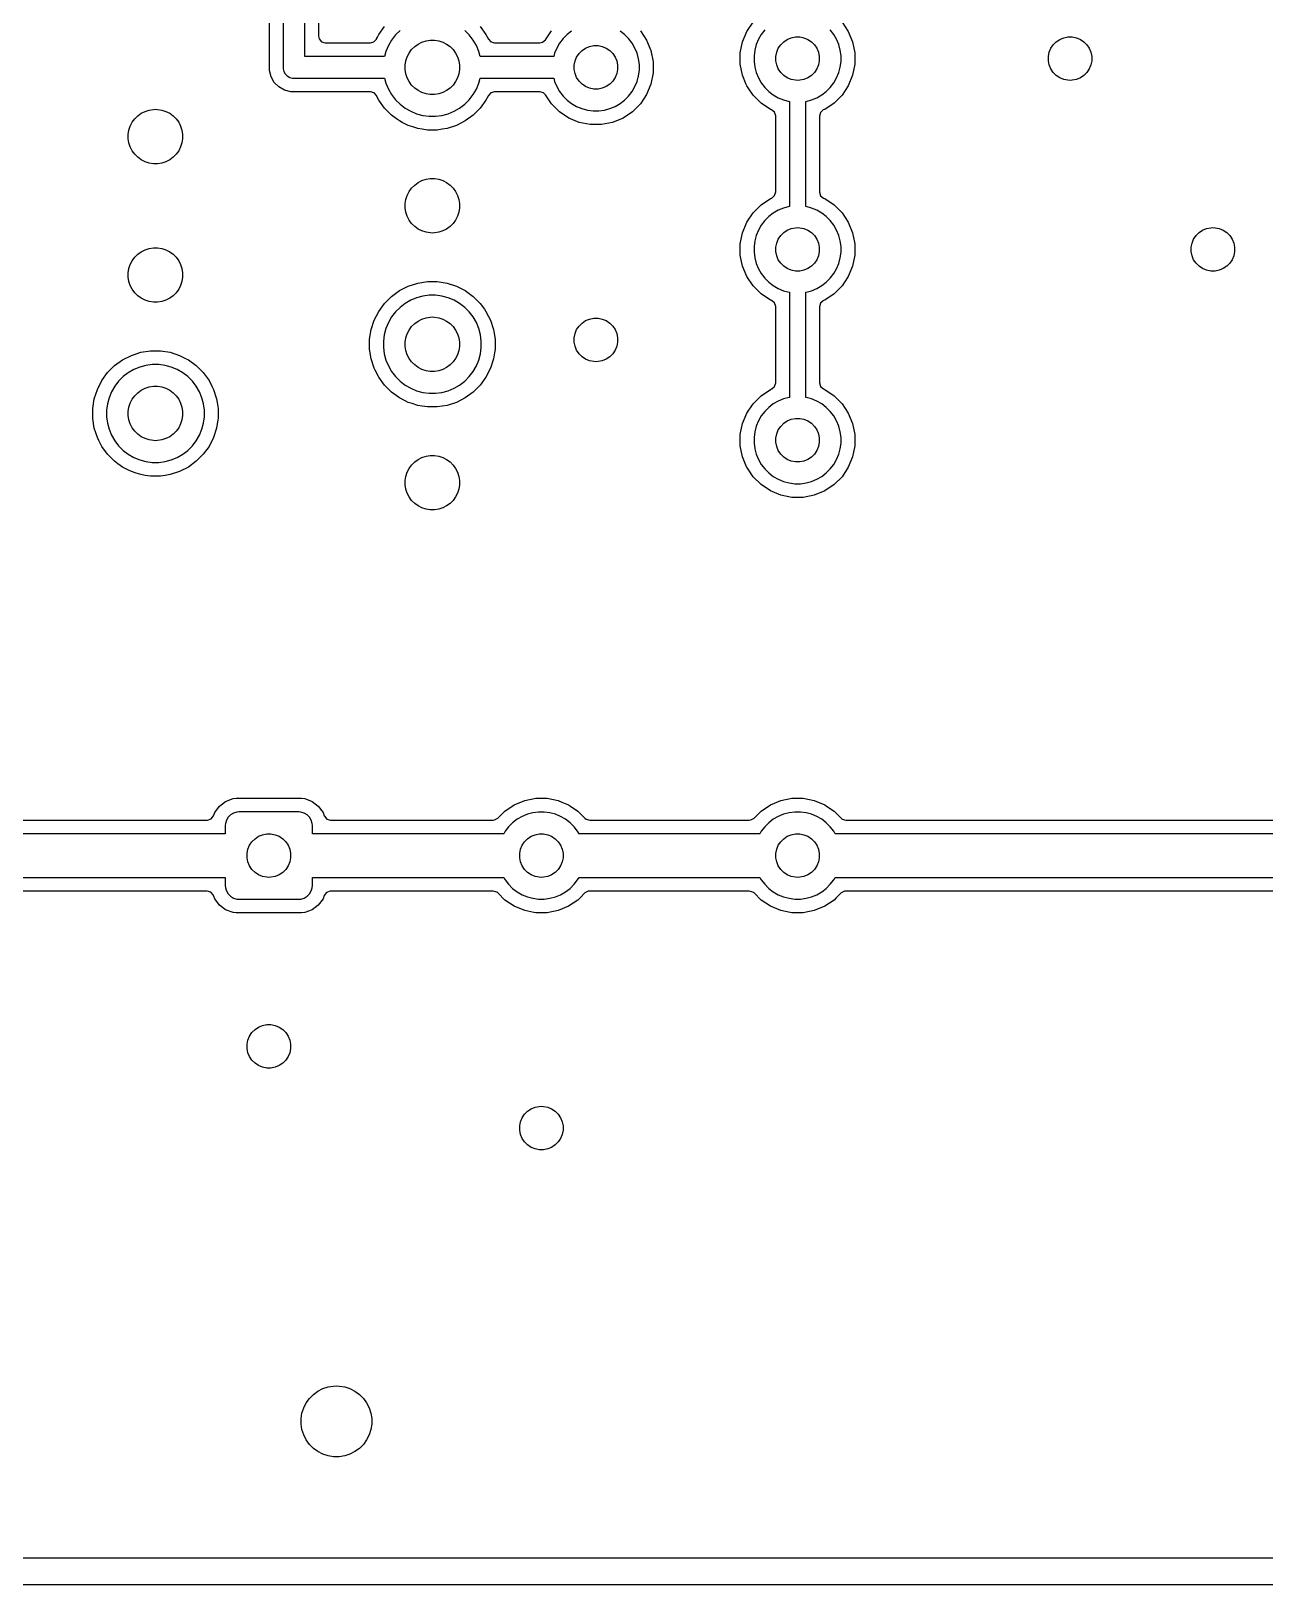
# Model space of a CAD drawing. Header units: millimetres. Extents: x 0 to 90, y 0 to 72.
# Drawn here: x 22.64 to 45.28, y 0 to 28.5 of the extents above; entities that cross this region are included whole.
import ezdxf

# ---------------------------------------------------------------- set-up
doc = ezdxf.new("R2010")
doc.units = ezdxf.units.MM
doc.layers.add('ABLATE', color=1, linetype='CONTINUOUS')

msp = doc.modelspace()

# ---------------------------------------------------------------- linework, layer by layer
at = {"layer": 'ABLATE'}
for points in [[(88, 0), (2, 0), (1.8571, 0.0025), (1.5743, 0.0432), (1.3002, 0.1237), (1.0403, 0.2424), (0.7999, 0.3969), (0.584, 0.584), (0.3969, 0.7999), (0.2424, 1.0403), (0.1237, 1.3002), (0.0432, 1.5743), (0.0025, 1.8571), (0, 2), (0, 70)], [(0.5, 68.626), (0.5, 1.2416), (0.5152, 1.1821), (0.566, 1.089), (0.5756, 1.0741), (0.7103, 0.8942), (0.7219, 0.8808), (0.8808, 0.7219), (0.8942, 0.7103), (1.0741, 0.5756), (1.089, 0.566), (1.1821, 0.5152), (1.2416, 0.5), (88.7584, 0.5)], [(29.4066, 28.5167), (29.3233, 28.4334), (29.2517, 28.34), (29.1928, 28.2381), (29.1478, 28.1293), (29.1238, 28.04), (27.66, 28.04), (27.66, 31.65)], [(27.9105, 31.7093), (27.9105, 28.4145), (27.9217, 28.363), (27.9675, 28.3102), (28.0345, 28.2905), (28.8623, 28.2905), (28.9248, 28.3074), (28.9728, 28.3582), (28.9752, 28.363), (28.9908, 28.3935), (29.016, 28.443), (29.1224, 28.5895)], [(27.26, 31.45), (27.26, 27.84), (27.2617, 27.8139), (27.2752, 27.7635), (27.3013, 27.7182), (27.3382, 27.6813), (27.3835, 27.6552), (27.4339, 27.6417), (27.46, 27.64), (29.1238, 27.64), (29.1478, 27.5507), (29.1928, 27.4419), (29.2517, 27.34), (29.3233, 27.2466), (29.4066, 27.1633), (29.5, 27.0917), (29.6019, 27.0328), (29.7107, 26.9878), (29.8244, 26.9573), (29.9411, 26.9419), (30.0589, 26.9419), (30.1756, 26.9573), (30.2893, 26.9878), (30.3981, 27.0328), (30.5, 27.0917), (30.5934, 27.1633), (30.6767, 27.2466), (30.7483, 27.34), (30.8072, 27.4419), (30.8522, 27.5507), (30.8762, 27.64), (32.2271, 27.64), (32.2425, 27.5828), (32.2825, 27.4862), (32.3348, 27.3955), (32.3985, 27.3125), (32.4725, 27.2385), (32.5555, 27.1748), (32.6462, 27.1225), (32.7428, 27.0825), (32.8439, 27.0554), (32.9477, 27.0417), (33.0523, 27.0417), (33.1561, 27.0554), (33.2572, 27.0825), (33.3538, 27.1225), (33.4445, 27.1748), (33.5275, 27.2385), (33.6015, 27.3125), (33.6652, 27.3955), (33.7175, 27.4862), (33.7575, 27.5828), (33.7846, 27.6839), (33.7983, 27.7877), (33.7983, 27.8923), (33.7846, 27.9961), (33.7575, 28.0972), (33.7175, 28.1938), (33.6652, 28.2845), (33.6015, 28.3675), (33.5275, 28.4415), (33.4445, 28.5052)], [(33.816, 28.5097), (33.9309, 28.3376), (34.0101, 28.1464), (34.0505, 27.9435), (34.0505, 27.7365), (34.0101, 27.5336), (33.9309, 27.3424), (33.816, 27.1703), (33.6697, 27.024), (33.4976, 26.9091), (33.3064, 26.8299), (33.1035, 26.7895), (33.1035, 26.7895), (32.8965, 26.7895), (32.8965, 26.7895), (32.8965, 26.7895), (32.6936, 26.8299), (32.5024, 26.9091), (32.3303, 27.024), (32.3303, 27.024), (32.184, 27.1703), (32.0744, 27.3344), (32.0383, 27.3698), (31.9713, 27.3895), (31.1377, 27.3895), (31.0752, 27.3726), (31.0272, 27.3218), (30.984, 27.237), (30.8776, 27.0905), (30.7495, 26.9624), (30.603, 26.856), (30.4416, 26.7738), (30.2694, 26.7178), (30.1773, 26.7032), (30.0906, 26.6895), (29.9095, 26.6895), (29.9094, 26.6895), (29.8134, 26.7047), (29.7306, 26.7178), (29.6445, 26.7458), (29.5584, 26.7738), (29.5584, 26.7738), (29.4483, 26.8299), (29.397, 26.856), (29.3412, 26.8965), (29.2505, 26.9624), (29.2505, 26.9624), (29.1224, 27.0905), (29.1224, 27.0905), (29.016, 27.237), (28.9954, 27.2775), (28.9728, 27.3218), (28.9294, 27.3698), (28.8623, 27.3895), (27.4007, 27.3895), (27.2861, 27.4202), (27.1834, 27.4795), (27.0995, 27.5634), (27.0402, 27.6661), (27.0095, 27.7807), (27.0095, 27.8993), (27.0095, 31.0755)], [(32.5555, 28.5052), (32.4725, 28.4415), (32.3985, 28.3675), (32.3348, 28.2845), (32.2825, 28.1938), (32.2425, 28.0972), (32.2271, 28.04), (30.8762, 28.04), (30.8522, 28.1293), (30.8072, 28.2381), (30.7483, 28.34), (30.6767, 28.4334), (30.5934, 28.5167)], [(30.8776, 28.5895), (30.984, 28.443), (30.984, 28.443), (30.984, 28.443), (31.0272, 28.3582), (31.0706, 28.3102), (31.1377, 28.2905), (31.9713, 28.2905), (32.0208, 28.3008), (32.0744, 28.3456), (32.184, 28.5097)], [(37.516, 28.6697), (37.6309, 28.4976), (37.7101, 28.3064), (37.7505, 28.1035), (37.7505, 27.8965), (37.7101, 27.6936), (37.6309, 27.5024), (37.516, 27.3303), (37.3697, 27.184), (37.1976, 27.0691), (37.177, 27.0605), (37.173, 27.0588), (37.1202, 27.013), (37.1005, 26.946), (37.1005, 25.554), (37.1006, 25.5496), (37.1226, 25.4833), (37.177, 25.4395), (37.1976, 25.4309), (37.1976, 25.4309), (37.1976, 25.4309), (37.3697, 25.316), (37.516, 25.1697), (37.516, 25.1697), (37.6309, 24.9976), (37.7101, 24.8064), (37.7505, 24.6035), (37.7505, 24.3965), (37.7101, 24.1936), (37.6309, 24.0024), (37.516, 23.8303), (37.3697, 23.684), (37.1976, 23.5691), (37.177, 23.5605), (37.173, 23.5588), (37.1202, 23.513), (37.1005, 23.446), (37.1005, 22.054), (37.1006, 22.0496), (37.1226, 21.9833), (37.177, 21.9395), (37.1976, 21.9309), (37.1976, 21.9309), (37.1976, 21.9309), (37.3697, 21.816), (37.516, 21.6697), (37.516, 21.6697), (37.6309, 21.4976), (37.7101, 21.3064), (37.7505, 21.1035), (37.7505, 20.8965), (37.7101, 20.6936), (37.6309, 20.5024), (37.516, 20.3303), (37.3697, 20.184), (37.1976, 20.0691), (37.0064, 19.9899), (36.8035, 19.9495), (36.8035, 19.9495), (36.5965, 19.9495), (36.5965, 19.9495), (36.5965, 19.9495), (36.3936, 19.9899), (36.2024, 20.0691), (36.0303, 20.184), (36.0303, 20.184), (35.884, 20.3303), (35.7931, 20.4664), (35.7691, 20.5024), (35.7662, 20.5093), (35.6899, 20.6936), (35.6899, 20.6936), (35.6495, 20.8965), (35.6495, 21.1035), (35.6899, 21.3064), (35.6899, 21.3064), (35.7691, 21.4976), (35.884, 21.6697), (36.0303, 21.816), (36.2024, 21.9309), (36.2024, 21.9309), (36.223, 21.9395), (36.227, 21.9412), (36.2798, 21.987), (36.2995, 22.054), (36.2995, 23.446), (36.2994, 23.4504), (36.2774, 23.5167), (36.223, 23.5605), (36.2024, 23.5691), (36.0303, 23.684), (36.0303, 23.684), (35.884, 23.8303), (35.7691, 24.0024), (35.6899, 24.1936), (35.6899, 24.1936), (35.6495, 24.3965), (35.6495, 24.6035), (35.6899, 24.8064), (35.6899, 24.8064), (35.7691, 24.9976), (35.884, 25.1697), (36.0303, 25.316), (36.2024, 25.4309), (36.2024, 25.4309), (36.223, 25.4395), (36.227, 25.4412), (36.2798, 25.487), (36.2995, 25.554), (36.2995, 26.946), (36.2994, 26.9504), (36.2774, 27.0167), (36.223, 27.0605), (36.2024, 27.0691), (36.0303, 27.184), (36.0303, 27.184), (35.884, 27.3303), (35.8053, 27.4482), (35.7691, 27.5024), (35.7587, 27.5275), (35.6899, 27.6936), (35.6899, 27.6936), (35.6495, 27.8965), (35.6495, 28.1035), (35.6899, 28.3064), (35.6899, 28.3064), (35.7691, 28.4976), (35.884, 28.6697)], [(36.0985, 28.5275), (36.0348, 28.4445), (35.9825, 28.3538), (35.9425, 28.2572), (35.9154, 28.1561), (35.9017, 28.0523), (35.9017, 27.9477), (35.9154, 27.8439), (35.9425, 27.7428), (35.9825, 27.6462), (36.0348, 27.5555), (36.0985, 27.4725), (36.1725, 27.3985), (36.2555, 27.3348), (36.3462, 27.2825), (36.4428, 27.2425), (36.5439, 27.2154), (36.55, 27.2146), (36.55, 25.2854), (36.5439, 25.2846), (36.4428, 25.2575), (36.3462, 25.2175), (36.2555, 25.1652), (36.1725, 25.1015), (36.0985, 25.0275), (36.0348, 24.9445), (35.9825, 24.8538), (35.9425, 24.7572), (35.9154, 24.6561), (35.9017, 24.5523), (35.9017, 24.4477), (35.9154, 24.3439), (35.9425, 24.2428), (35.9825, 24.1462), (36.0348, 24.0555), (36.0985, 23.9725), (36.1725, 23.8985), (36.2555, 23.8348), (36.3462, 23.7825), (36.4428, 23.7425), (36.5439, 23.7154), (36.55, 23.7146), (36.55, 21.7854), (36.5439, 21.7846), (36.4428, 21.7575), (36.3462, 21.7175), (36.2555, 21.6652), (36.1725, 21.6015), (36.0985, 21.5275), (36.0348, 21.4445), (35.9825, 21.3538), (35.9425, 21.2572), (35.9154, 21.1561), (35.9017, 21.0523), (35.9017, 20.9477), (35.9154, 20.8439), (35.9425, 20.7428), (35.9825, 20.6462), (36.0348, 20.5555), (36.0985, 20.4725), (36.1725, 20.3985), (36.2555, 20.3348), (36.3462, 20.2825), (36.4428, 20.2425), (36.5439, 20.2154), (36.6477, 20.2017), (36.7523, 20.2017), (36.8561, 20.2154), (36.9572, 20.2425), (37.0538, 20.2825), (37.1445, 20.3348), (37.2275, 20.3985), (37.3015, 20.4725), (37.3652, 20.5555), (37.4175, 20.6462), (37.4575, 20.7428), (37.4846, 20.8439), (37.4983, 20.9477), (37.4983, 21.0523), (37.4846, 21.1561), (37.4575, 21.2572), (37.4175, 21.3538), (37.3652, 21.4445), (37.3015, 21.5275), (37.2275, 21.6015), (37.1445, 21.6652), (37.0538, 21.7175), (36.9572, 21.7575), (36.8561, 21.7846), (36.85, 21.7854), (36.85, 23.7146), (36.8561, 23.7154), (36.9572, 23.7425), (37.0538, 23.7825), (37.1445, 23.8348), (37.2275, 23.8985), (37.3015, 23.9725), (37.3652, 24.0555), (37.4175, 24.1462), (37.4575, 24.2428), (37.4846, 24.3439), (37.4983, 24.4477), (37.4983, 24.5523), (37.4846, 24.6561), (37.4575, 24.7572), (37.4175, 24.8538), (37.3652, 24.9445), (37.3015, 25.0275), (37.2275, 25.1015), (37.1445, 25.1652), (37.0538, 25.2175), (36.9572, 25.2575), (36.8561, 25.2846), (36.85, 25.2854), (36.85, 27.2146), (36.8561, 27.2154), (36.9572, 27.2425), (37.0538, 27.2825), (37.1445, 27.3348), (37.2275, 27.3985), (37.3015, 27.4725), (37.3652, 27.5555), (37.4175, 27.6462), (37.4575, 27.7428), (37.4846, 27.8439), (37.4983, 27.9477), (37.4983, 28.0523), (37.4846, 28.1561), (37.4575, 28.2572), (37.4175, 28.3538), (37.3652, 28.4445), (37.3015, 28.5275)], [(18.3745, 14.0305), (25.8672, 14.0305), (25.8761, 14.0308), (25.9415, 14.0552), (25.9834, 14.1112), (26.0062, 14.1723), (26.0062, 14.1723), (26.0925, 14.2875), (26.0925, 14.2875), (26.2077, 14.3738), (26.2077, 14.3738), (26.3425, 14.4241), (26.4021, 14.4305), (26.4021, 14.4305), (27.5979, 14.4305), (27.5979, 14.4305), (27.5979, 14.4305), (27.5979, 14.4305), (27.6575, 14.4241), (27.6575, 14.4241), (27.7923, 14.3738), (27.7923, 14.3738), (27.9075, 14.2875), (27.9075, 14.2875), (27.9938, 14.1723), (27.9938, 14.1723), (28.0166, 14.1112), (28.02, 14.103), (28.0658, 14.0502), (28.1328, 14.0305), (31.1135, 14.0305), (31.1399, 14.0333), (31.2012, 14.0668), (31.3303, 14.196), (31.3303, 14.196), (31.5024, 14.3109), (31.6936, 14.3901), (31.6936, 14.3901), (31.8965, 14.4305), (31.8965, 14.4305), (32.1035, 14.4305), (32.1035, 14.4305), (32.3064, 14.3901), (32.3064, 14.3901), (32.3735, 14.3623), (32.4976, 14.3109), (32.5326, 14.2875), (32.6697, 14.196), (32.7988, 14.0668), (32.8195, 14.0502), (32.8865, 14.0305), (35.8135, 14.0305), (35.8399, 14.0333), (35.9012, 14.0668), (36.0303, 14.196), (36.0303, 14.196), (36.2024, 14.3109), (36.3936, 14.3901), (36.3936, 14.3901), (36.5965, 14.4305), (36.5965, 14.4305), (36.8035, 14.4305), (36.8035, 14.4305), (37.0064, 14.3901), (37.0064, 14.3901), (37.1976, 14.3109), (37.2326, 14.2875), (37.3697, 14.196), (37.4988, 14.0668), (37.5195, 14.0502), (37.5865, 14.0305), (52.0641, 14.0305)], [(52, 13.78), (37.3908, 13.78), (37.3652, 13.8245), (37.3015, 13.9075), (37.2275, 13.9815), (37.1445, 14.0452), (37.0538, 14.0975), (36.9572, 14.1375), (36.8561, 14.1646), (36.7523, 14.1783), (36.6477, 14.1783), (36.5439, 14.1646), (36.4428, 14.1375), (36.3462, 14.0975), (36.2555, 14.0452), (36.1725, 13.9815), (36.0985, 13.9075), (36.0348, 13.8245), (36.0092, 13.78), (32.6908, 13.78), (32.6652, 13.8245), (32.6015, 13.9075), (32.5275, 13.9815), (32.4445, 14.0452), (32.3538, 14.0975), (32.2572, 14.1375), (32.1561, 14.1646), (32.0523, 14.1783), (31.9477, 14.1783), (31.8439, 14.1646), (31.7428, 14.1375), (31.6462, 14.0975), (31.5555, 14.0452), (31.4725, 13.9815), (31.3985, 13.9075), (31.3348, 13.8245), (31.3092, 13.78), (27.8, 13.78), (27.8, 13.93), (27.7969, 13.9691), (27.7794, 14.0293), (27.7475, 14.0832), (27.7032, 14.1275), (27.6493, 14.1594), (27.5891, 14.1769), (27.55, 14.18), (26.45, 14.18), (26.4109, 14.1769), (26.3507, 14.1594), (26.2968, 14.1275), (26.2525, 14.0832), (26.2206, 14.0293), (26.2031, 13.9691), (26.2, 13.93), (26.2, 13.78), (18, 13.78)], [(18, 12.98), (26.2, 12.98), (26.2, 12.83), (26.2031, 12.7909), (26.2206, 12.7307), (26.2525, 12.6768), (26.2968, 12.6325), (26.3507, 12.6006), (26.4109, 12.5831), (26.45, 12.58), (27.55, 12.58), (27.5891, 12.5831), (27.6493, 12.6006), (27.7032, 12.6325), (27.7475, 12.6768), (27.7794, 12.7307), (27.7969, 12.7909), (27.8, 12.83), (27.8, 12.98), (31.3092, 12.98), (31.3348, 12.9355), (31.3985, 12.8525), (31.4725, 12.7785), (31.5555, 12.7148), (31.6462, 12.6625), (31.7428, 12.6225), (31.8439, 12.5954), (31.9477, 12.5817), (32.0523, 12.5817), (32.1561, 12.5954), (32.2572, 12.6225), (32.3538, 12.6625), (32.4445, 12.7148), (32.5275, 12.7785), (32.6015, 12.8525), (32.6652, 12.9355), (32.6908, 12.98), (36.0092, 12.98), (36.0348, 12.9355), (36.0985, 12.8525), (36.1725, 12.7785), (36.2555, 12.7148), (36.3462, 12.6625), (36.4428, 12.6225), (36.5439, 12.5954), (36.6477, 12.5817), (36.7523, 12.5817), (36.8561, 12.5954), (36.9572, 12.6225), (37.0538, 12.6625), (37.1445, 12.7148), (37.2275, 12.7785), (37.3015, 12.8525), (37.3652, 12.9355), (37.3908, 12.98), (51.6, 12.98)], [(51.2255, 12.7295), (37.5865, 12.7295), (37.5601, 12.7267), (37.4988, 12.6932), (37.4111, 12.6055), (37.3697, 12.564), (37.1976, 12.4491), (37.0064, 12.3699), (36.8035, 12.3295), (36.8035, 12.3295), (36.5965, 12.3295), (36.5965, 12.3295), (36.5965, 12.3295), (36.5643, 12.3359), (36.3936, 12.3699), (36.2024, 12.4491), (36.0303, 12.564), (36.0303, 12.564), (35.9012, 12.6932), (35.8805, 12.7098), (35.8135, 12.7295), (32.8865, 12.7295), (32.8601, 12.7267), (32.7988, 12.6932), (32.7111, 12.6055), (32.6697, 12.564), (32.4976, 12.4491), (32.3064, 12.3699), (32.1035, 12.3295), (32.1035, 12.3295), (31.8965, 12.3295), (31.8965, 12.3295), (31.8965, 12.3295), (31.8643, 12.3359), (31.6936, 12.3699), (31.5024, 12.4491), (31.3303, 12.564), (31.3303, 12.564), (31.2012, 12.6932), (31.1805, 12.7098), (31.1135, 12.7295), (28.1328, 12.7295), (28.1239, 12.7292), (28.0585, 12.7048), (28.0166, 12.6488), (27.9938, 12.5877), (27.9075, 12.4725), (27.7923, 12.3862), (27.6575, 12.3359), (27.5979, 12.3295), (26.4021, 12.3295), (26.3494, 12.3352), (26.3425, 12.3359), (26.3425, 12.3359), (26.2077, 12.3862), (26.2077, 12.3862), (26.0925, 12.4725), (26.0925, 12.4725), (26.0062, 12.5877), (26.0062, 12.5877), (25.9834, 12.6488), (25.98, 12.657), (25.9342, 12.7098), (25.8672, 12.7295), (18.3745, 12.7295)]]:
    msp.add_lwpolyline(points, dxfattribs=at)
for points in [[(30.0392, 28.3385), (30.1167, 28.3262), (30.1913, 28.3019), (30.2612, 28.2663), (30.3247, 28.2202), (30.3802, 28.1647), (30.4263, 28.1012), (30.4619, 28.0313), (30.4862, 27.9567), (30.4985, 27.8792), (30.4985, 27.8008), (30.4862, 27.7233), (30.4619, 27.6487), (30.4263, 27.5788), (30.3802, 27.5153), (30.3247, 27.4598), (30.2612, 27.4137), (30.1913, 27.3781), (30.1167, 27.3538), (30.0392, 27.3415), (30, 27.34), (29.9608, 27.3415), (29.8833, 27.3538), (29.8087, 27.3781), (29.7388, 27.4137), (29.6753, 27.4598), (29.6198, 27.5153), (29.5737, 27.5788), (29.5381, 27.6487), (29.5138, 27.7233), (29.5015, 27.8008), (29.5015, 27.8792), (29.5138, 27.9567), (29.5381, 28.0313), (29.5737, 28.1012), (29.6198, 28.1647), (29.6753, 28.2202), (29.7388, 28.2663), (29.8087, 28.3019), (29.8833, 28.3262), (29.9608, 28.3385), (30, 28.34)], [(33.0392, 28.2381), (33.1161, 28.2228), (33.1886, 28.1928), (33.2538, 28.1492), (33.3092, 28.0938), (33.3528, 28.0286), (33.3828, 27.9561), (33.3981, 27.8792), (33.3981, 27.8008), (33.3828, 27.7239), (33.3528, 27.6514), (33.3092, 27.5862), (33.2538, 27.5308), (33.1886, 27.4872), (33.1161, 27.4572), (33.0392, 27.4419), (33, 27.44), (32.9608, 27.4419), (32.8839, 27.4572), (32.8114, 27.4872), (32.7462, 27.5308), (32.6908, 27.5862), (32.6472, 27.6514), (32.6172, 27.7239), (32.6019, 27.8008), (32.6019, 27.8792), (32.6172, 27.9561), (32.6472, 28.0286), (32.6908, 28.0938), (32.7462, 28.1492), (32.8114, 28.1928), (32.8839, 28.2228), (32.9608, 28.2381), (33, 28.24)], [(36.7392, 28.3981), (36.8161, 28.3828), (36.8886, 28.3528), (36.9538, 28.3092), (37.0092, 28.2538), (37.0528, 28.1886), (37.0828, 28.1161), (37.0981, 28.0392), (37.0981, 27.9608), (37.0828, 27.8839), (37.0528, 27.8114), (37.0092, 27.7462), (36.9538, 27.6908), (36.8886, 27.6472), (36.8161, 27.6172), (36.7392, 27.6019), (36.7, 27.6), (36.6608, 27.6019), (36.5839, 27.6172), (36.5114, 27.6472), (36.4462, 27.6908), (36.3908, 27.7462), (36.3472, 27.8114), (36.3172, 27.8839), (36.3019, 27.9608), (36.3019, 28.0392), (36.3172, 28.1161), (36.3472, 28.1886), (36.3908, 28.2538), (36.4462, 28.3092), (36.5114, 28.3528), (36.5839, 28.3828), (36.6608, 28.3981), (36.7, 28.4)], [(41.7392, 28.3981), (41.8161, 28.3828), (41.8886, 28.3528), (41.9538, 28.3092), (42.0092, 28.2538), (42.0528, 28.1886), (42.0828, 28.1161), (42.0981, 28.0392), (42.0981, 27.9608), (42.0828, 27.8839), (42.0528, 27.8114), (42.0092, 27.7462), (41.9538, 27.6908), (41.8886, 27.6472), (41.8161, 27.6172), (41.7392, 27.6019), (41.7, 27.6), (41.6608, 27.6019), (41.5839, 27.6172), (41.5114, 27.6472), (41.4462, 27.6908), (41.3908, 27.7462), (41.3472, 27.8114), (41.3172, 27.8839), (41.3019, 27.9608), (41.3019, 28.0392), (41.3172, 28.1161), (41.3472, 28.1886), (41.3908, 28.2538), (41.4462, 28.3092), (41.5114, 28.3528), (41.5839, 28.3828), (41.6608, 28.3981), (41.7, 28.4)], [(24.9592, 27.0685), (25.0367, 27.0562), (25.1113, 27.0319), (25.1812, 26.9963), (25.2447, 26.9502), (25.3002, 26.8947), (25.3463, 26.8312), (25.3819, 26.7613), (25.4062, 26.6867), (25.4185, 26.6092), (25.4185, 26.5308), (25.4062, 26.4533), (25.3819, 26.3787), (25.3463, 26.3088), (25.3002, 26.2453), (25.2447, 26.1898), (25.1812, 26.1437), (25.1113, 26.1081), (25.0367, 26.0838), (24.9592, 26.0715), (24.92, 26.07), (24.8808, 26.0715), (24.8033, 26.0838), (24.7287, 26.1081), (24.6588, 26.1437), (24.5953, 26.1898), (24.5398, 26.2453), (24.4937, 26.3088), (24.4581, 26.3787), (24.4338, 26.4533), (24.4215, 26.5308), (24.4215, 26.6092), (24.4338, 26.6867), (24.4581, 26.7613), (24.4937, 26.8312), (24.5398, 26.8947), (24.5953, 26.9502), (24.6588, 26.9963), (24.7287, 27.0319), (24.8033, 27.0562), (24.8808, 27.0685), (24.92, 27.07)], [(30.0392, 25.7985), (30.1167, 25.7862), (30.1913, 25.7619), (30.2612, 25.7263), (30.3247, 25.6802), (30.3802, 25.6247), (30.4263, 25.5612), (30.4619, 25.4913), (30.4862, 25.4167), (30.4985, 25.3392), (30.4985, 25.2608), (30.4862, 25.1833), (30.4619, 25.1087), (30.4263, 25.0388), (30.3802, 24.9753), (30.3247, 24.9198), (30.2612, 24.8737), (30.1913, 24.8381), (30.1167, 24.8138), (30.0392, 24.8015), (30, 24.8), (29.9608, 24.8015), (29.8833, 24.8138), (29.8087, 24.8381), (29.7388, 24.8737), (29.6753, 24.9198), (29.6198, 24.9753), (29.5737, 25.0388), (29.5381, 25.1087), (29.5138, 25.1833), (29.5015, 25.2608), (29.5015, 25.3392), (29.5138, 25.4167), (29.5381, 25.4913), (29.5737, 25.5612), (29.6198, 25.6247), (29.6753, 25.6802), (29.7388, 25.7263), (29.8087, 25.7619), (29.8833, 25.7862), (29.9608, 25.7985), (30, 25.8)], [(36.7392, 24.8981), (36.8161, 24.8828), (36.8886, 24.8528), (36.9538, 24.8092), (37.0092, 24.7538), (37.0528, 24.6886), (37.0828, 24.6161), (37.0981, 24.5392), (37.0981, 24.4608), (37.0828, 24.3839), (37.0528, 24.3114), (37.0092, 24.2462), (36.9538, 24.1908), (36.8886, 24.1472), (36.8161, 24.1172), (36.7392, 24.1019), (36.7, 24.1), (36.6608, 24.1019), (36.5839, 24.1172), (36.5114, 24.1472), (36.4462, 24.1908), (36.3908, 24.2462), (36.3472, 24.3114), (36.3172, 24.3839), (36.3019, 24.4608), (36.3019, 24.5392), (36.3172, 24.6161), (36.3472, 24.6886), (36.3908, 24.7538), (36.4462, 24.8092), (36.5114, 24.8528), (36.5839, 24.8828), (36.6608, 24.8981), (36.7, 24.9)], [(44.3592, 24.8981), (44.4361, 24.8828), (44.5086, 24.8528), (44.5738, 24.8092), (44.6292, 24.7538), (44.6728, 24.6886), (44.7028, 24.6161), (44.7181, 24.5392), (44.7181, 24.4608), (44.7028, 24.3839), (44.6728, 24.3114), (44.6292, 24.2462), (44.5738, 24.1908), (44.5086, 24.1472), (44.4361, 24.1172), (44.3592, 24.1019), (44.32, 24.1), (44.2808, 24.1019), (44.2039, 24.1172), (44.1314, 24.1472), (44.0662, 24.1908), (44.0108, 24.2462), (43.9672, 24.3114), (43.9372, 24.3839), (43.9219, 24.4608), (43.9219, 24.5392), (43.9372, 24.6161), (43.9672, 24.6886), (44.0108, 24.7538), (44.0662, 24.8092), (44.1314, 24.8528), (44.2039, 24.8828), (44.2808, 24.8981), (44.32, 24.9)], [(24.9592, 24.5285), (25.0367, 24.5162), (25.1113, 24.4919), (25.1812, 24.4563), (25.2447, 24.4102), (25.3002, 24.3547), (25.3463, 24.2912), (25.3819, 24.2213), (25.4062, 24.1467), (25.4185, 24.0692), (25.4185, 23.9908), (25.4062, 23.9133), (25.3819, 23.8387), (25.3463, 23.7688), (25.3002, 23.7053), (25.2447, 23.6498), (25.1812, 23.6037), (25.1113, 23.5681), (25.0367, 23.5438), (24.9592, 23.5315), (24.92, 23.53), (24.8808, 23.5315), (24.8033, 23.5438), (24.7287, 23.5681), (24.6588, 23.6037), (24.5953, 23.6498), (24.5398, 23.7053), (24.4937, 23.7688), (24.4581, 23.8387), (24.4338, 23.9133), (24.4215, 23.9908), (24.4215, 24.0692), (24.4338, 24.1467), (24.4581, 24.2213), (24.4937, 24.2912), (24.5398, 24.3547), (24.5953, 24.4102), (24.6588, 24.4563), (24.7287, 24.4919), (24.8033, 24.5162), (24.8808, 24.5285), (24.92, 24.53)], [(30.2694, 23.8822), (30.4416, 23.8262), (30.4416, 23.8262), (30.5513, 23.7703), (30.603, 23.744), (30.603, 23.744), (30.603, 23.744), (30.7495, 23.6376), (30.7495, 23.6376), (30.8776, 23.5095), (30.8776, 23.5095), (30.9549, 23.403), (30.984, 23.363), (31.0313, 23.2702), (31.0662, 23.2016), (31.0662, 23.2016), (31.1222, 23.0294), (31.1274, 22.9965), (31.1505, 22.8506), (31.1505, 22.6694), (31.1399, 22.6024), (31.1222, 22.4906), (31.0662, 22.3184), (30.984, 22.157), (30.8776, 22.0105), (30.7495, 21.8824), (30.603, 21.776), (30.4416, 21.6938), (30.2694, 21.6378), (30.1804, 21.6237), (30.0906, 21.6095), (29.9095, 21.6095), (29.9094, 21.6095), (29.8134, 21.6247), (29.7306, 21.6378), (29.6291, 21.6708), (29.5584, 21.6938), (29.5584, 21.6938), (29.5025, 21.7223), (29.397, 21.776), (29.3783, 21.7896), (29.2505, 21.8824), (29.2505, 21.8824), (29.1224, 22.0105), (29.1224, 22.0105), (29.016, 22.157), (29.0109, 22.167), (28.9513, 22.284), (28.9338, 22.3184), (28.9338, 22.3184), (28.8778, 22.4906), (28.8495, 22.6694), (28.8495, 22.8506), (28.8778, 23.0294), (28.9338, 23.2016), (28.9338, 23.2016), (29.016, 23.363), (29.1224, 23.5095), (29.1224, 23.5095), (29.2505, 23.6376), (29.2505, 23.6376), (29.397, 23.744), (29.5584, 23.8262), (29.5584, 23.8262), (29.7306, 23.8822), (29.9094, 23.9105), (29.9095, 23.9105), (30.0905, 23.9105), (30.0906, 23.9105)], [(29.8244, 23.6427), (29.7107, 23.6122), (29.6019, 23.5672), (29.5, 23.5083), (29.4066, 23.4367), (29.3233, 23.3534), (29.2517, 23.26), (29.1928, 23.1581), (29.1478, 23.0493), (29.1173, 22.9356), (29.1019, 22.8189), (29.1019, 22.7011), (29.1173, 22.5844), (29.1478, 22.4707), (29.1928, 22.3619), (29.2517, 22.26), (29.3233, 22.1666), (29.4066, 22.0833), (29.5, 22.0117), (29.6019, 21.9528), (29.7107, 21.9078), (29.8244, 21.8773), (29.9411, 21.8619), (30.0589, 21.8619), (30.1756, 21.8773), (30.2893, 21.9078), (30.3981, 21.9528), (30.5, 22.0117), (30.5934, 22.0833), (30.6767, 22.1666), (30.7483, 22.26), (30.8072, 22.3619), (30.8522, 22.4707), (30.8827, 22.5844), (30.8981, 22.7011), (30.8981, 22.8189), (30.8827, 22.9356), (30.8522, 23.0493), (30.8072, 23.1581), (30.7483, 23.26), (30.6767, 23.3534), (30.5934, 23.4367), (30.5, 23.5083), (30.3981, 23.5672), (30.2893, 23.6122), (30.1756, 23.6427), (30.0589, 23.6581), (29.9411, 23.6581)], [(30.0392, 23.2585), (30.1167, 23.2462), (30.1913, 23.2219), (30.2612, 23.1863), (30.3247, 23.1402), (30.3802, 23.0847), (30.4263, 23.0212), (30.4619, 22.9513), (30.4862, 22.8767), (30.4985, 22.7992), (30.4985, 22.7208), (30.4862, 22.6433), (30.4619, 22.5687), (30.4263, 22.4988), (30.3802, 22.4353), (30.3247, 22.3798), (30.2612, 22.3337), (30.1913, 22.2981), (30.1167, 22.2738), (30.0392, 22.2615), (30, 22.26), (29.9608, 22.2615), (29.8833, 22.2738), (29.8087, 22.2981), (29.7388, 22.3337), (29.6753, 22.3798), (29.6198, 22.4353), (29.5737, 22.4988), (29.5381, 22.5687), (29.5138, 22.6433), (29.5015, 22.7208), (29.5015, 22.7992), (29.5138, 22.8767), (29.5381, 22.9513), (29.5737, 23.0212), (29.6198, 23.0847), (29.6753, 23.1402), (29.7388, 23.1863), (29.8087, 23.2219), (29.8833, 23.2462), (29.9608, 23.2585), (30, 23.26)], [(33.0392, 23.2381), (33.1161, 23.2228), (33.1886, 23.1928), (33.2538, 23.1492), (33.3092, 23.0938), (33.3528, 23.0286), (33.3828, 22.9561), (33.3981, 22.8792), (33.3981, 22.8008), (33.3828, 22.7239), (33.3528, 22.6514), (33.3092, 22.5862), (33.2538, 22.5308), (33.1886, 22.4872), (33.1161, 22.4572), (33.0392, 22.4419), (33, 22.44), (32.9608, 22.4419), (32.8839, 22.4572), (32.8114, 22.4872), (32.7462, 22.5308), (32.6908, 22.5862), (32.6472, 22.6514), (32.6172, 22.7239), (32.6019, 22.8008), (32.6019, 22.8792), (32.6172, 22.9561), (32.6472, 23.0286), (32.6908, 23.0938), (32.7462, 23.1492), (32.8114, 23.1928), (32.8839, 23.2228), (32.9608, 23.2381), (33, 23.24)], [(25.1894, 22.6122), (25.3616, 22.5562), (25.3616, 22.5562), (25.4713, 22.5003), (25.523, 22.474), (25.523, 22.474), (25.523, 22.474), (25.6695, 22.3676), (25.6695, 22.3676), (25.7976, 22.2395), (25.7976, 22.2395), (25.8119, 22.2198), (25.904, 22.093), (25.9552, 21.9926), (25.9862, 21.9316), (25.9862, 21.9316), (26.0422, 21.7594), (26.0526, 21.6938), (26.0705, 21.5806), (26.0705, 21.3994), (26.0665, 21.3745), (26.0422, 21.2206), (25.9862, 21.0484), (25.904, 20.887), (25.7976, 20.7405), (25.6695, 20.6124), (25.523, 20.506), (25.3616, 20.4238), (25.1894, 20.3678), (25.0973, 20.3532), (25.0106, 20.3395), (24.8295, 20.3395), (24.8294, 20.3395), (24.7334, 20.3547), (24.6506, 20.3678), (24.5645, 20.3958), (24.4784, 20.4238), (24.4784, 20.4238), (24.4225, 20.4523), (24.317, 20.506), (24.2314, 20.5682), (24.1705, 20.6124), (24.1705, 20.6124), (24.0424, 20.7405), (24.0424, 20.7405), (23.936, 20.887), (23.9311, 20.8965), (23.8816, 20.9938), (23.8538, 21.0484), (23.8538, 21.0484), (23.7978, 21.2206), (23.7695, 21.3994), (23.7695, 21.5806), (23.7978, 21.7594), (23.8538, 21.9316), (23.8538, 21.9316), (23.936, 22.093), (24.0424, 22.2395), (24.0424, 22.2395), (24.1705, 22.3676), (24.1705, 22.3676), (24.317, 22.474), (24.4784, 22.5562), (24.4784, 22.5562), (24.6506, 22.6122), (24.8294, 22.6405), (24.8295, 22.6405), (25.0105, 22.6405), (25.0106, 22.6405)], [(24.7444, 22.3727), (24.6307, 22.3422), (24.5219, 22.2972), (24.42, 22.2383), (24.3266, 22.1667), (24.2433, 22.0834), (24.1717, 21.99), (24.1128, 21.8881), (24.0678, 21.7793), (24.0373, 21.6656), (24.0219, 21.5489), (24.0219, 21.4311), (24.0373, 21.3144), (24.0678, 21.2007), (24.1128, 21.0919), (24.1717, 20.99), (24.2433, 20.8966), (24.3266, 20.8133), (24.42, 20.7417), (24.5219, 20.6828), (24.6307, 20.6378), (24.7444, 20.6073), (24.8611, 20.5919), (24.9789, 20.5919), (25.0956, 20.6073), (25.2093, 20.6378), (25.3181, 20.6828), (25.42, 20.7417), (25.5134, 20.8133), (25.5967, 20.8966), (25.6683, 20.99), (25.7272, 21.0919), (25.7722, 21.2007), (25.8027, 21.3144), (25.8181, 21.4311), (25.8181, 21.5489), (25.8027, 21.6656), (25.7722, 21.7793), (25.7272, 21.8881), (25.6683, 21.99), (25.5967, 22.0834), (25.5134, 22.1667), (25.42, 22.2383), (25.3181, 22.2972), (25.2093, 22.3422), (25.0956, 22.3727), (24.9789, 22.3881), (24.8611, 22.3881)], [(24.9592, 21.9885), (25.0367, 21.9762), (25.1113, 21.9519), (25.1812, 21.9163), (25.2447, 21.8702), (25.3002, 21.8147), (25.3463, 21.7512), (25.3819, 21.6813), (25.4062, 21.6067), (25.4185, 21.5292), (25.4185, 21.4508), (25.4062, 21.3733), (25.3819, 21.2987), (25.3463, 21.2288), (25.3002, 21.1653), (25.2447, 21.1098), (25.1812, 21.0637), (25.1113, 21.0281), (25.0367, 21.0038), (24.9592, 20.9915), (24.92, 20.99), (24.8808, 20.9915), (24.8033, 21.0038), (24.7287, 21.0281), (24.6588, 21.0637), (24.5953, 21.1098), (24.5398, 21.1653), (24.4937, 21.2288), (24.4581, 21.2987), (24.4338, 21.3733), (24.4215, 21.4508), (24.4215, 21.5292), (24.4338, 21.6067), (24.4581, 21.6813), (24.4937, 21.7512), (24.5398, 21.8147), (24.5953, 21.8702), (24.6588, 21.9163), (24.7287, 21.9519), (24.8033, 21.9762), (24.8808, 21.9885), (24.92, 21.99)], [(36.7392, 21.3981), (36.8161, 21.3828), (36.8886, 21.3528), (36.9538, 21.3092), (37.0092, 21.2538), (37.0528, 21.1886), (37.0828, 21.1161), (37.0981, 21.0392), (37.0981, 20.9608), (37.0828, 20.8839), (37.0528, 20.8114), (37.0092, 20.7462), (36.9538, 20.6908), (36.8886, 20.6472), (36.8161, 20.6172), (36.7392, 20.6019), (36.7, 20.6), (36.6608, 20.6019), (36.5839, 20.6172), (36.5114, 20.6472), (36.4462, 20.6908), (36.3908, 20.7462), (36.3472, 20.8114), (36.3172, 20.8839), (36.3019, 20.9608), (36.3019, 21.0392), (36.3172, 21.1161), (36.3472, 21.1886), (36.3908, 21.2538), (36.4462, 21.3092), (36.5114, 21.3528), (36.5839, 21.3828), (36.6608, 21.3981), (36.7, 21.4)], [(30.0392, 20.7185), (30.1167, 20.7062), (30.1913, 20.6819), (30.2612, 20.6463), (30.3247, 20.6002), (30.3802, 20.5447), (30.4263, 20.4812), (30.4619, 20.4113), (30.4862, 20.3367), (30.4985, 20.2592), (30.4985, 20.1808), (30.4862, 20.1033), (30.4619, 20.0287), (30.4263, 19.9588), (30.3802, 19.8953), (30.3247, 19.8398), (30.2612, 19.7937), (30.1913, 19.7581), (30.1167, 19.7338), (30.0392, 19.7215), (30, 19.72), (29.9608, 19.7215), (29.8833, 19.7338), (29.8087, 19.7581), (29.7388, 19.7937), (29.6753, 19.8398), (29.6198, 19.8953), (29.5737, 19.9588), (29.5381, 20.0287), (29.5138, 20.1033), (29.5015, 20.1808), (29.5015, 20.2592), (29.5138, 20.3367), (29.5381, 20.4113), (29.5737, 20.4812), (29.6198, 20.5447), (29.6753, 20.6002), (29.7388, 20.6463), (29.8087, 20.6819), (29.8833, 20.7062), (29.9608, 20.7185), (30, 20.72)], [(27.0392, 13.7781), (27.1161, 13.7628), (27.1886, 13.7328), (27.2538, 13.6892), (27.3092, 13.6338), (27.3528, 13.5686), (27.3828, 13.4961), (27.3981, 13.4192), (27.3981, 13.3408), (27.3828, 13.2639), (27.3528, 13.1914), (27.3092, 13.1262), (27.2538, 13.0708), (27.1886, 13.0272), (27.1161, 12.9972), (27.0392, 12.9819), (27, 12.98), (26.9608, 12.9819), (26.8839, 12.9972), (26.8114, 13.0272), (26.7462, 13.0708), (26.6908, 13.1262), (26.6472, 13.1914), (26.6172, 13.2639), (26.6019, 13.3408), (26.6019, 13.4192), (26.6172, 13.4961), (26.6472, 13.5686), (26.6908, 13.6338), (26.7462, 13.6892), (26.8114, 13.7328), (26.8839, 13.7628), (26.9608, 13.7781), (27, 13.78)], [(32.0392, 13.7781), (32.1161, 13.7628), (32.1886, 13.7328), (32.2538, 13.6892), (32.3092, 13.6338), (32.3528, 13.5686), (32.3828, 13.4961), (32.3981, 13.4192), (32.3981, 13.3408), (32.3828, 13.2639), (32.3528, 13.1914), (32.3092, 13.1262), (32.2538, 13.0708), (32.1886, 13.0272), (32.1161, 12.9972), (32.0392, 12.9819), (32, 12.98), (31.9608, 12.9819), (31.8839, 12.9972), (31.8114, 13.0272), (31.7462, 13.0708), (31.6908, 13.1262), (31.6472, 13.1914), (31.6172, 13.2639), (31.6019, 13.3408), (31.6019, 13.4192), (31.6172, 13.4961), (31.6472, 13.5686), (31.6908, 13.6338), (31.7462, 13.6892), (31.8114, 13.7328), (31.8839, 13.7628), (31.9608, 13.7781), (32, 13.78)], [(36.7392, 13.7781), (36.8161, 13.7628), (36.8886, 13.7328), (36.9538, 13.6892), (37.0092, 13.6338), (37.0528, 13.5686), (37.0828, 13.4961), (37.0981, 13.4192), (37.0981, 13.3408), (37.0828, 13.2639), (37.0528, 13.1914), (37.0092, 13.1262), (36.9538, 13.0708), (36.8886, 13.0272), (36.8161, 12.9972), (36.7392, 12.9819), (36.7, 12.98), (36.6608, 12.9819), (36.5839, 12.9972), (36.5114, 13.0272), (36.4462, 13.0708), (36.3908, 13.1262), (36.3472, 13.1914), (36.3172, 13.2639), (36.3019, 13.3408), (36.3019, 13.4192), (36.3172, 13.4961), (36.3472, 13.5686), (36.3908, 13.6338), (36.4462, 13.6892), (36.5114, 13.7328), (36.5839, 13.7628), (36.6608, 13.7781), (36.7, 13.78)], [(27.0392, 10.2781), (27.1161, 10.2628), (27.1886, 10.2328), (27.2538, 10.1892), (27.3092, 10.1338), (27.3528, 10.0686), (27.3828, 9.9961), (27.3981, 9.9192), (27.3981, 9.8408), (27.3828, 9.7639), (27.3528, 9.6914), (27.3092, 9.6262), (27.2538, 9.5708), (27.1886, 9.5272), (27.1161, 9.4972), (27.0392, 9.4819), (27, 9.48), (26.9608, 9.4819), (26.8839, 9.4972), (26.8114, 9.5272), (26.7462, 9.5708), (26.6908, 9.6262), (26.6472, 9.6914), (26.6172, 9.7639), (26.6019, 9.8408), (26.6019, 9.9192), (26.6172, 9.9961), (26.6472, 10.0686), (26.6908, 10.1338), (26.7462, 10.1892), (26.8114, 10.2328), (26.8839, 10.2628), (26.9608, 10.2781), (27, 10.28)], [(32.0392, 8.7781), (32.1161, 8.7628), (32.1886, 8.7328), (32.2538, 8.6892), (32.3092, 8.6338), (32.3528, 8.5686), (32.3828, 8.4961), (32.3981, 8.4192), (32.3981, 8.3408), (32.3828, 8.2639), (32.3528, 8.1914), (32.3092, 8.1262), (32.2538, 8.0708), (32.1886, 8.0272), (32.1161, 7.9972), (32.0392, 7.9819), (32, 7.98), (31.9608, 7.9819), (31.8839, 7.9972), (31.8114, 8.0272), (31.7462, 8.0708), (31.6908, 8.1262), (31.6472, 8.1914), (31.6172, 8.2639), (31.6019, 8.3408), (31.6019, 8.4192), (31.6172, 8.4961), (31.6472, 8.5686), (31.6908, 8.6338), (31.7462, 8.6892), (31.8114, 8.7328), (31.8839, 8.7628), (31.9608, 8.7781), (32, 8.78)], [(28.291, 3.648), (28.3917, 3.632), (28.4887, 3.6005), (28.5796, 3.5542), (28.6621, 3.4943), (28.7343, 3.4221), (28.7942, 3.3396), (28.8405, 3.2487), (28.872, 3.1517), (28.888, 3.051), (28.888, 2.949), (28.872, 2.8483), (28.8405, 2.7513), (28.7942, 2.6604), (28.7343, 2.5779), (28.6621, 2.5057), (28.5796, 2.4458), (28.4887, 2.3995), (28.3917, 2.368), (28.291, 2.352), (28.24, 2.35), (28.189, 2.352), (28.0883, 2.368), (27.9913, 2.3995), (27.9004, 2.4458), (27.8179, 2.5057), (27.7457, 2.5779), (27.6858, 2.6604), (27.6395, 2.7513), (27.608, 2.8483), (27.592, 2.949), (27.592, 3.051), (27.608, 3.1517), (27.6395, 3.2487), (27.6858, 3.3396), (27.7457, 3.4221), (27.8179, 3.4943), (27.9004, 3.5542), (27.9913, 3.6005), (28.0883, 3.632), (28.189, 3.648), (28.24, 3.65)]]:
    msp.add_lwpolyline(points, close=True, dxfattribs=at)

doc.saveas('drawing.dxf')
